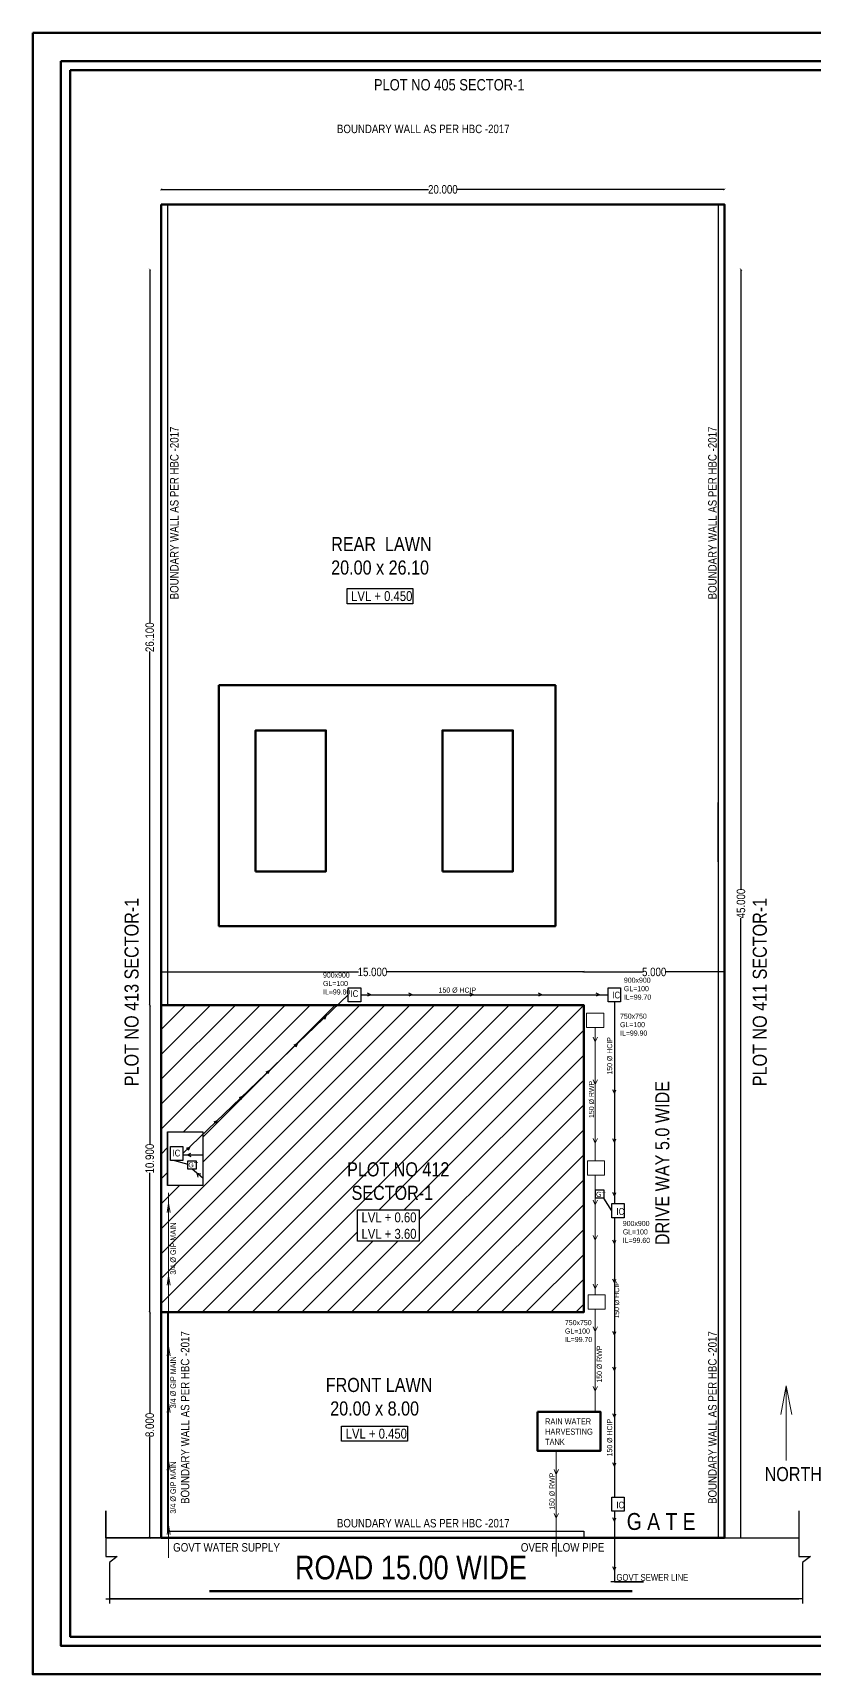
# Model space of a CAD drawing. Header units: metres. Extents: x 0 to 74, y 0 to 58.2.
# Drawn here: x 0 to 27.7, y 0 to 58.2 of the extents above; entities that cross this region are included whole.
import ezdxf

# ---------------------------------------------------------------- set-up
doc = ezdxf.new("R2010")
doc.units = ezdxf.units.M
doc.header["$MEASUREMENT"] = 0
doc.layers.get('0').update_dxf_attribs({"lineweight": 30})
doc.layers.add('AP_MARKING', color=7, linetype='Continuous', plot=False)
for name, color, linetype, lineweight in [('AREA', 7, 'Continuous', 25), ('AUTOPLAN', 6, 'Continuous', 25), ('BUILDING', 7, 'Continuous', 53), ('FLOOR-GROUND', 7, 'Continuous', 50), ('LAYER1', 3, 'Continuous', 15), ('SANATRY', 1, 'Continuous', 25), ('WALL', 7, 'Continuous', 13)]:
    doc.layers.add(name, color=color, linetype=linetype, lineweight=lineweight)
doc.styles.get("Standard").update_dxf_attribs({"font": 'ARIALN.TTF'})
doc.dimstyles.get("Standard").update_dxf_attribs({"dimtxt": 0.18, "dimasz": 0.18, "dimexe": 0.18, "dimexo": 0.0625, "dimgap": 0.09, "dimtad": 0, "dimtih": 1, "dimtoh": 1, "dimdec": 4, "dimzin": 0, "dimdsep": 46, "dimtxsty": 'Standard', "dimcen": 0.09, "dimadec": 0, "dimazin": 0, "dimtfac": 1, "dimtdec": 4, "dimtofl": 0, "dimtmove": 0, "dimatfit": 3, "dimfxl": 1, "dimtolj": 1, "dimtzin": 0, "dimarcsym": 0})

# ---------------------------------------------------------------- blocks, each defined once
blk = doc.blocks.new('_ArchTick')
at = {"color": 0, "linetype": 'ByBlock', "const_width": 0.15}
blk.add_lwpolyline([(-0.5, -0.5), (0.5, 0.5)], dxfattribs=at)
blk = doc.blocks.new('*D3')
at = {"layer": 'AREA', "lineweight": -2, "transparency": 16777216}
for p, q in [((29.022, 40.05), (29.022, 38.313)), ((29.022, 36.015), (29.022, 37.752))]:
    blk.add_line(p, q, dxfattribs=at)
at = {"layer": 'DEFPOINTS', "color": 0, "lineweight": 50, "transparency": 16777216}
for p in [(23.975, 40.05), (29.022, 40.05), (29.687, 36.015)]:
    blk.add_point(p, dxfattribs=at)
at = {"layer": 'AREA', "lineweight": -2, "transparency": 16777216, "xscale": 0.08, "yscale": 0.08, "zscale": 0.08}
for p, rotation in [((29.022, 40.05), 90), ((29.022, 36.015), 270)]:
    blk.add_blockref('_ArchTick', p, dxfattribs=dict(at, rotation=rotation))
at = {"layer": 'AREA', "color": 0, "transparency": 16777216, "insert": (29.022, 38.033), "char_height": 0.2, "attachment_point": 5, "rotation": 90}
blk.add_mtext('\\A1;4.035', dxfattribs=at)
blk = doc.blocks.new('*D23')
at = {"layer": 'AREA', "lineweight": -2, "transparency": 16777216}
for p, q in [((4.15, 49.843), (4.15, 37.305)), ((4.15, 23.743), (4.15, 36.281))]:
    blk.add_line(p, q, dxfattribs=at)
at = {"layer": 'DEFPOINTS', "color": 0, "lineweight": 50, "transparency": 16777216}
for p in [(4.554, 49.843), (4.15, 23.743), (4.554, 23.743)]:
    blk.add_point(p, dxfattribs=at)
at = {"layer": 'AREA', "lineweight": -2, "transparency": 16777216, "xscale": 0.08, "yscale": 0.08, "zscale": 0.08}
for p, rotation in [((4.15, 49.843), 90), ((4.15, 23.743), 270)]:
    blk.add_blockref('_ArchTick', p, dxfattribs=dict(at, rotation=rotation))
at = {"layer": 'AREA', "color": 0, "transparency": 16777216, "insert": (4.15, 36.793), "char_height": 0.3, "attachment_point": 5, "rotation": 90}
blk.add_mtext('\\A1;26.100', dxfattribs=at)
blk = doc.blocks.new('*D24')
at = {"layer": 'AREA', "lineweight": -2, "transparency": 16777216}
for p, q in [((4.15, 23.743), (4.15, 18.792)), ((4.15, 12.843), (4.15, 17.794))]:
    blk.add_line(p, q, dxfattribs=at)
at = {"layer": 'DEFPOINTS', "color": 0, "lineweight": 50, "transparency": 16777216}
for p in [(4.554, 23.743), (4.15, 12.843), (4.554, 12.843)]:
    blk.add_point(p, dxfattribs=at)
at = {"layer": 'AREA', "lineweight": -2, "transparency": 16777216, "xscale": 0.08, "yscale": 0.08, "zscale": 0.08}
for p, rotation in [((4.15, 23.743), 90), ((4.15, 12.843), 270)]:
    blk.add_blockref('_ArchTick', p, dxfattribs=dict(at, rotation=rotation))
at = {"layer": 'AREA', "color": 0, "transparency": 16777216, "insert": (4.15, 18.293), "char_height": 0.3, "attachment_point": 5, "rotation": 90}
blk.add_mtext('\\A1;10.900', dxfattribs=at)
blk = doc.blocks.new('*D25')
at = {"layer": 'AREA', "lineweight": -2, "transparency": 16777216}
for p, q in [((4.15, 12.843), (4.15, 9.258)), ((4.15, 4.843), (4.15, 8.428))]:
    blk.add_line(p, q, dxfattribs=at)
at = {"layer": 'DEFPOINTS', "color": 0, "lineweight": 50, "transparency": 16777216}
for p in [(4.554, 12.843), (4.15, 4.843), (4.554, 4.843)]:
    blk.add_point(p, dxfattribs=at)
at = {"layer": 'AREA', "lineweight": -2, "transparency": 16777216, "xscale": 0.08, "yscale": 0.08, "zscale": 0.08}
for p, rotation in [((4.15, 12.843), 90), ((4.15, 4.843), 270)]:
    blk.add_blockref('_ArchTick', p, dxfattribs=dict(at, rotation=rotation))
at = {"layer": 'AREA', "color": 0, "transparency": 16777216, "insert": (4.15, 8.843), "char_height": 0.3, "attachment_point": 5, "rotation": 90}
blk.add_mtext('\\A1;8.000', dxfattribs=at)
blk = doc.blocks.new('*D26')
at = {"layer": 'AREA', "lineweight": -2, "transparency": 16777216}
for p, q in [((4.554, 24.915), (11.556, 24.915)), ((19.554, 24.915), (12.553, 24.915))]:
    blk.add_line(p, q, dxfattribs=at)
at = {"layer": 'DEFPOINTS', "color": 0, "lineweight": 50, "transparency": 16777216}
for p in [(19.554, 24.915), (4.554, 12.843), (19.554, 12.843)]:
    blk.add_point(p, dxfattribs=at)
at = {"layer": 'AREA', "lineweight": -2, "transparency": 16777216, "xscale": 0.08, "yscale": 0.08, "zscale": 0.08, "rotation": 180}
blk.add_blockref('_ArchTick', (4.554, 24.915), dxfattribs=at)
at = {"layer": 'AREA', "lineweight": -2, "transparency": 16777216, "xscale": 0.08, "yscale": 0.08, "zscale": 0.08}
blk.add_blockref('_ArchTick', (19.554, 24.915), dxfattribs=at)
at = {"layer": 'AREA', "color": 0, "transparency": 16777216, "insert": (12.054, 24.915), "char_height": 0.3, "attachment_point": 5}
blk.add_mtext('\\A1;15.000', dxfattribs=at)
blk = doc.blocks.new('*D27')
at = {"layer": 'AREA', "lineweight": -2, "transparency": 16777216}
for p, q in [((19.554, 24.915), (21.64, 24.915)), ((24.554, 24.915), (22.469, 24.915))]:
    blk.add_line(p, q, dxfattribs=at)
at = {"layer": 'DEFPOINTS', "color": 0, "lineweight": 50, "transparency": 16777216}
for p in [(24.554, 24.915), (24.554, 24.915), (19.554, 2.7)]:
    blk.add_point(p, dxfattribs=at)
at = {"layer": 'AREA', "lineweight": -2, "transparency": 16777216, "xscale": 0.08, "yscale": 0.08, "zscale": 0.08, "rotation": 180}
blk.add_blockref('_ArchTick', (19.554, 24.915), dxfattribs=at)
at = {"layer": 'AREA', "lineweight": -2, "transparency": 16777216, "xscale": 0.08, "yscale": 0.08, "zscale": 0.08}
blk.add_blockref('_ArchTick', (24.554, 24.915), dxfattribs=at)
at = {"layer": 'AREA', "color": 0, "transparency": 16777216, "insert": (22.054, 24.915), "char_height": 0.3, "attachment_point": 5}
blk.add_mtext('\\A1;5.000', dxfattribs=at)
blk = doc.blocks.new('*D28')
at = {"layer": 'AREA', "lineweight": -2, "transparency": 16777216}
for p, q in [((4.554, 52.682), (14.042, 52.682)), ((24.554, 52.682), (15.067, 52.682))]:
    blk.add_line(p, q, dxfattribs=at)
at = {"layer": 'DEFPOINTS', "color": 0, "lineweight": 50, "transparency": 16777216}
for p in [(24.554, 52.682), (4.554, 49.843), (24.554, 49.843)]:
    blk.add_point(p, dxfattribs=at)
at = {"layer": 'AREA', "lineweight": -2, "transparency": 16777216, "xscale": 0.08, "yscale": 0.08, "zscale": 0.08, "rotation": 180}
blk.add_blockref('_ArchTick', (4.554, 52.682), dxfattribs=at)
at = {"layer": 'AREA', "lineweight": -2, "transparency": 16777216, "xscale": 0.08, "yscale": 0.08, "zscale": 0.08}
blk.add_blockref('_ArchTick', (24.554, 52.682), dxfattribs=at)
at = {"layer": 'AREA', "color": 0, "transparency": 16777216, "insert": (14.554, 52.682), "char_height": 0.3, "attachment_point": 5}
blk.add_mtext('\\A1;20.000', dxfattribs=at)
blk = doc.blocks.new('*D46')
at = {"layer": 'AREA', "lineweight": -2, "transparency": 16777216}
for p, q in [((25.135, 49.843), (25.135, 27.858)), ((25.135, 4.843), (25.135, 26.828))]:
    blk.add_line(p, q, dxfattribs=at)
at = {"layer": 'DEFPOINTS', "color": 0, "lineweight": 50, "transparency": 16777216}
for p in [(24.554, 49.843), (25.135, 49.843), (24.554, 4.843)]:
    blk.add_point(p, dxfattribs=at)
at = {"layer": 'AREA', "lineweight": -2, "transparency": 16777216, "xscale": 0.08, "yscale": 0.08, "zscale": 0.08}
for p, rotation in [((25.135, 49.843), 90), ((25.135, 4.843), 270)]:
    blk.add_blockref('_ArchTick', p, dxfattribs=dict(at, rotation=rotation))
at = {"layer": 'AREA', "color": 0, "transparency": 16777216, "insert": (25.135, 27.343), "char_height": 0.3, "attachment_point": 5, "rotation": 90}
blk.add_mtext('\\A1;45.000', dxfattribs=at)

msp = doc.modelspace()

# ---------------------------------------------------------------- hatches: boundary and pattern name
at = {"layer": 'AREA'}
h = msp.add_hatch(dxfattribs=at)
h.set_pattern_fill('ANSI31', color=256, scale=5, style=0)
h.set_pattern_definition([(45, (-224710.94306, -44607.5509), (-0.4419417382, 0.4419417382), [])])
h.paths.add_polyline_path([(4.5542, 23.7432), (4.5542, 12.8432), (19.5542, 12.8432), (19.5542, 23.7432)])
h.paths.add_polyline_path([(6.0342, 19.2482), (6.0342, 17.3382), (4.7842, 17.3382), (4.7842, 19.2482)], flags=16)
h.paths.add_polyline_path([(11.5212, 16.4754), (13.7158, 16.4754), (13.7158, 15.3642), (11.5212, 15.3642)], flags=16)
h.paths.add_polyline_path([(11.5508, 15.2558), (13.6768, 15.2558), (13.6768, 16.5692), (11.5508, 16.5692)], flags=24)
h.paths.add_polyline_path([(10.9853, 16.5394), (14.8649, 16.5394), (14.8649, 18.4226), (10.9853, 18.4226)], flags=24)

# ---------------------------------------------------------------- linework, layer by layer
for p, q in [((4.5542, 52.1433), (24.5542, 52.1433)), ((4.7842, 52.1433), (24.3242, 52.1433)), ((4.7842, 52.1433), (4.7842, 23.7432)), ((24.3242, 52.1433), (24.3242, 4.8432)), ((4.5542, 49.8432), (4.5542, 4.8432)), ((24.3242, 49.6132), (24.3242, 42.8432)), ((24.5542, 49.8432), (24.5542, 4.8432)), ((4.7842, 19.2482), (4.7842, 17.3382)), ((4.7842, 12.8432), (4.7842, 5.0732)), ((2.5876, 4.8432), (2.5876, 5.7973)), ((2.5876, 5.7973), (2.5876, 4.1721)), ((27.1931, 5.7973), (27.1931, 4.1721)), ((4.5542, 4.8432), (2.5876, 4.8432)), ((4.5542, 4.8432), (19.5542, 4.8432)), ((4.7842, 5.0732), (19.5542, 5.0732)), ((19.5542, 5.0732), (19.5542, 4.8432)), ((19.5542, 4.8432), (27.1931, 4.8432)), ((24.3242, 4.8432), (24.5542, 4.8432)), ((2.5876, 4.1721), (2.999, 4.1721)), ((2.999, 4.1721), (2.7185, 3.9666)), ((27.1931, 4.1721), (27.6045, 4.1721)), ((27.6045, 4.1721), (27.324, 3.9666)), ((2.7185, 3.9666), (2.7185, 2.5095)), ((27.324, 3.9666), (27.324, 2.5095)), ((27.324, 2.6719), (2.7185, 2.6719))]:
    msp.add_line(p, q)
for points in [[(4.5542, 12.8432), (19.5542, 12.8432), (19.5542, 23.7432), (4.5542, 23.7432)], [(4.5542, 12.8432), (19.5542, 12.8432), (19.5542, 23.7432), (4.5542, 23.7432)], [(4.7842, 19.2482), (6.0342, 19.2482), (6.0342, 17.3382), (4.7842, 17.3382)]]:
    msp.add_lwpolyline(points, close=True)
at = {"layer": 'AP_MARKING', "color": 80}
for p, q in [((4.5542, 52.1433), (24.5542, 52.1433)), ((4.5542, 4.8432), (4.5542, 49.8432)), ((24.5542, 49.8432), (24.5542, 4.8432)), ((24.5542, 4.8432), (4.5542, 4.8432))]:
    msp.add_line(p, q, dxfattribs=at)
msp.add_lwpolyline([(4.5542, 52.1433), (24.5542, 52.1433), (24.5542, 4.8432), (4.5542, 4.8432)], close=True, dxfattribs=at)
at = {"layer": 'AP_MARKING', "color": 233}
msp.add_lwpolyline([(4.5542, 52.1433), (24.5542, 52.1433)], dxfattribs=at)
at = {"layer": 'AP_MARKING', "color": 231}
msp.add_lwpolyline([(4.5542, 4.8432), (4.5542, 49.8432)], dxfattribs=at)
at = {"layer": 'AP_MARKING', "color": 232}
msp.add_lwpolyline([(24.5542, 49.8432), (24.5542, 4.8432)], dxfattribs=at)
at = {"layer": 'AP_MARKING', "color": 1}
msp.add_lwpolyline([(4.5542, 23.7432), (19.5542, 23.7432), (19.5542, 12.8432), (4.5542, 12.8432)], close=True, dxfattribs=at)
msp.add_lwpolyline([(4.5542, 23.7432), (19.5542, 23.7432), (19.5542, 12.8432), (4.5542, 12.8432)], close=True, dxfattribs=at)
at = {"layer": 'AP_MARKING', "color": 82}
msp.add_lwpolyline([(2.5876, 4.8432), (27.1931, 4.8432)], dxfattribs=at)
at = {"layer": 'AP_MARKING', "color": 230}
msp.add_lwpolyline([(24.5542, 4.8432), (4.5542, 4.8432)], dxfattribs=at)
at = {"layer": 'AP_MARKING', "color": 101}
msp.add_lwpolyline([(2.5876, 2.6719), (27.1931, 2.6719)], dxfattribs=at)
at = {"layer": 'AREA'}
for points in [[(11.152, 38.5204), (13.4855, 38.5204), (13.4855, 37.9801), (11.152, 37.9801)], [(11.5212, 16.4754), (13.7158, 16.4754), (13.7158, 15.3642), (11.5212, 15.3642)], [(10.9598, 8.8032), (13.2933, 8.8032), (13.2933, 8.2629), (10.9598, 8.2629)]]:
    msp.add_lwpolyline(points, close=True, dxfattribs=at)
msp.add_lwpolyline([(24.308, 30.9237), (24.308, 28.8287)], dxfattribs=at)
at = {"layer": 'AUTOPLAN'}
for p, q in [((4.5542, 52.1433), (24.5542, 52.1433)), ((4.5542, 4.8432), (4.5542, 49.8432)), ((24.5542, 49.8432), (24.5542, 4.8432)), ((2.5876, 4.8432), (27.1931, 4.8432)), ((24.5542, 4.8432), (4.5542, 4.8432)), ((2.5876, 2.6719), (27.1931, 2.6719))]:
    msp.add_line(p, q, dxfattribs=at)
for points in [[(4.5542, 52.1433), (24.5542, 52.1433), (24.5542, 4.8432), (4.5542, 4.8432)], [(4.5542, 23.7432), (19.5542, 23.7432), (19.5542, 12.8432), (4.5542, 12.8432)], [(4.5542, 23.7432), (19.5542, 23.7432), (19.5542, 12.8432), (4.5542, 12.8432)]]:
    msp.add_lwpolyline(points, close=True, dxfattribs=at)
at = {"layer": 'BUILDING'}
for points in [[(1, 57.2385), (73.017, 57.2385), (73.017, 1), (1, 1)], [(1.33, 56.9085), (72.687, 56.9085), (72.687, 1.33), (1.33, 1.33)]]:
    msp.add_lwpolyline(points, close=True, dxfattribs=at)
at = {"layer": 'FLOOR-GROUND', "color": 3, "lineweight": 50}
msp.add_line((4.5542, 52.1433), (24.5542, 52.1433), dxfattribs=at)
at = {"layer": 'FLOOR-GROUND', "color": 6, "lineweight": 50}
msp.add_line((4.5542, 52.1433), (4.5542, 4.8432), dxfattribs=at)
at = {"layer": 'FLOOR-GROUND', "color": 2, "lineweight": 50}
msp.add_line((24.5542, 52.1433), (24.5542, 4.8432), dxfattribs=at)
at = {"layer": 'FLOOR-GROUND', "color": 4, "lineweight": 50}
msp.add_line((4.5542, 4.8432), (24.5542, 4.8432), dxfattribs=at)
at = {"layer": 'FLOOR-GROUND', "color": 41, "lineweight": 50}
msp.add_line((21.2745, 2.9398), (6.2745, 2.9398), dxfattribs=at)
at = {"layer": 'FLOOR-GROUND', "color": 61, "lineweight": 50}
msp.add_lwpolyline([(0, 58.2385), (74.017, 58.2385), (74.017, 0), (0, 0), (0, 0)], close=True, dxfattribs=at)
at = {"layer": 'FLOOR-GROUND', "color": 7, "lineweight": 50}
msp.add_lwpolyline([(4.5542, 52.1433), (24.5542, 52.1433), (24.5542, 4.8432), (4.5542, 4.8432)], close=True, dxfattribs=at)
at = {"layer": 'FLOOR-GROUND', "color": 20, "lineweight": 50}
msp.add_lwpolyline([(6.6031, 35.0873), (18.5509, 35.0873), (18.5509, 26.5431), (6.6031, 26.5431)], close=True, dxfattribs=at)
at = {"layer": 'FLOOR-GROUND', "color": 140, "lineweight": 50}
for points in [[(7.9038, 28.4854), (10.4038, 28.4854), (10.4038, 33.4854), (7.9038, 33.4854)], [(14.5385, 28.4854), (17.0385, 28.4854), (17.0385, 33.4854), (14.5385, 33.4854)]]:
    msp.add_lwpolyline(points, close=True, dxfattribs=at)
at = {"layer": 'FLOOR-GROUND', "color": 10, "lineweight": 50}
msp.add_lwpolyline([(4.5542, 23.7432), (19.5542, 23.7432), (19.5542, 12.8432), (4.5542, 12.8432)], close=True, dxfattribs=at)
at = {"layer": 'FLOOR-GROUND', "color": 42, "lineweight": 50}
msp.add_lwpolyline([(17.9177, 9.3138), (20.145, 9.3138), (20.145, 7.9213), (17.9177, 7.9213)], close=True, dxfattribs=at)
at = {"layer": 'FLOOR-GROUND', "color": 96, "lineweight": 50}
msp.add_lwpolyline([(4.5542, 4.8432), (24.5542, 4.8432)], dxfattribs=at)
at = {"layer": 'LAYER1', "color": 3}
for p, q in [((4.8197, 17.0846), (4.8197, 10.3207)), ((4.8197, 4.1317), (4.8197, 17.0846))]:
    msp.add_line(p, q, dxfattribs=at)
at = {"layer": 'LAYER1'}
for p, q in [((4.8197, 16.705), (4.7645, 16.3772)), ((4.8197, 16.705), (4.8749, 16.3772)), ((4.8197, 14.1272), (4.7645, 13.7994)), ((4.8197, 14.1272), (4.8749, 13.7994)), ((4.8197, 11.6226), (4.7645, 11.2948)), ((4.8197, 11.6226), (4.8749, 11.2948)), ((4.8197, 9.6182), (4.7645, 9.2904)), ((4.8197, 9.6182), (4.8749, 9.2904)), ((4.8197, 7.5706), (4.7645, 7.2428)), ((4.8197, 7.5706), (4.8749, 7.2428)), ((4.8197, 5.2855), (4.7645, 4.9577)), ((4.8197, 5.2855), (4.8749, 4.9577))]:
    msp.add_line(p, q, dxfattribs=at)
at = {"layer": 'SANATRY'}
for p, q in [((5.3273, 18.4697), (11.1973, 24.108)), ((11.6374, 24.108), (20.4223, 24.108)), ((11.9929, 24.108), (11.8739, 24.1646)), ((11.9929, 24.108), (11.8739, 24.0515)), ((13.4689, 24.108), (13.3499, 24.1646)), ((13.4689, 24.108), (13.3499, 24.0515)), ((15.636, 24.108), (15.5169, 24.1646)), ((15.636, 24.108), (15.5169, 24.0515)), ((18.069, 24.108), (17.95, 24.1646)), ((18.069, 24.108), (17.95, 24.0515)), ((20.1097, 24.108), (19.9906, 24.1646)), ((20.1097, 24.108), (19.9906, 24.0515)), ((10.4042, 23.3463), (10.2905, 23.304)), ((10.4042, 23.3463), (10.3574, 23.2343)), ((20.6424, 23.8591), (20.6424, 16.6948)), ((9.3814, 22.3638), (9.2676, 22.3215)), ((9.3814, 22.3638), (9.3345, 22.2518)), ((8.3862, 21.4079), (8.2724, 21.3656)), ((8.3862, 21.4079), (8.3393, 21.2959)), ((7.4328, 20.4921), (7.319, 20.4498)), ((7.4328, 20.4921), (7.3859, 20.3801)), ((20.6424, 20.6123), (20.5859, 20.7313)), ((20.6424, 20.6123), (20.6989, 20.7313)), ((6.5369, 19.6316), (6.4231, 19.5893)), ((6.5369, 19.6316), (6.4901, 19.5196)), ((5.5589, 18.6922), (5.4452, 18.6499)), ((5.5589, 18.6922), (5.5121, 18.5803)), ((20.6424, 18.8804), (20.5859, 18.9995)), ((20.6424, 18.8804), (20.6989, 18.9995)), ((5.0341, 18.2208), (5.502, 18.1001)), ((5.3273, 18.4287), (6.0342, 18.4287)), ((5.4873, 18.4287), (5.6064, 18.4852)), ((5.4873, 18.4287), (5.6064, 18.3721)), ((6.0342, 17.5956), (5.6505, 17.9189)), ((5.8164, 17.7791), (5.8621, 17.6391)), ((5.8164, 17.7791), (5.9622, 17.7579)), ((20.6424, 16.9754), (20.5859, 17.0945)), ((20.6424, 16.9754), (20.6989, 17.0945)), ((20.5533, 16.4459), (20.2644, 16.8851)), ((20.6424, 16.1969), (20.6424, 6.2802)), ((20.6424, 15.2764), (20.5859, 15.3954)), ((20.6424, 15.2764), (20.6989, 15.3954)), ((20.6424, 13.8992), (20.5859, 14.0182)), ((20.6424, 13.8992), (20.6989, 14.0182)), ((20.6424, 12.037), (20.5859, 12.156)), ((20.6424, 12.037), (20.6989, 12.156)), ((20.6424, 10.7718), (20.5859, 10.8908)), ((20.6424, 10.7718), (20.6989, 10.8908)), ((20.6424, 9.1204), (20.5859, 9.2394)), ((20.6424, 9.1204), (20.6989, 9.2394)), ((20.6424, 7.3825), (20.5859, 7.5016)), ((20.6424, 7.3825), (20.6989, 7.5016)), ((20.6424, 5.4244), (20.5859, 5.5434)), ((20.6424, 5.7931), (20.6424, 3.2747)), ((20.6424, 5.4244), (20.6989, 5.5434)), ((20.6424, 3.6865), (20.5859, 3.8055)), ((20.6424, 3.6865), (20.6989, 3.8055)), ((21.6798, 3.2747), (20.5189, 3.2747)), ((20.6424, 3.2747), (21.6798, 3.2747))]:
    msp.add_line(p, q, dxfattribs=at)
for points in [[(11.1973, 24.357), (11.6374, 24.357), (11.6374, 23.8591), (11.1973, 23.8591)], [(20.4223, 24.357), (20.8625, 24.357), (20.8625, 23.8591), (20.4223, 23.8591)], [(4.8872, 18.7187), (5.3273, 18.7187), (5.3273, 18.2208), (4.8872, 18.2208)], [(5.502, 18.2181), (5.799, 18.2181), (5.799, 17.9189), (5.502, 17.9189)], [(19.9674, 17.1844), (20.2644, 17.1844), (20.2644, 16.8851), (19.9674, 16.8851)], [(20.5533, 16.6948), (20.9935, 16.6948), (20.9935, 16.1969), (20.5533, 16.1969)], [(20.5533, 6.2802), (20.9935, 6.2802), (20.9935, 5.7823), (20.5533, 5.7823)]]:
    msp.add_lwpolyline(points, close=True, dxfattribs=at)
at = {"layer": 'WALL'}
for p, q in [((19.9628, 22.949), (19.9628, 18.2168)), ((19.9628, 22.438), (19.8837, 22.6047)), ((19.9628, 22.438), (20.042, 22.6047)), ((19.9628, 20.9247), (19.8837, 21.0914)), ((19.9628, 20.9247), (20.042, 21.0914)), ((19.9628, 18.8389), (19.8837, 19.0055)), ((19.9628, 18.8389), (20.042, 19.0055)), ((19.9628, 17.7084), (19.9628, 13.4637)), ((19.9628, 16.6494), (19.8837, 16.8161)), ((19.9628, 16.6494), (20.042, 16.8161)), ((19.9628, 15.4017), (19.8837, 15.5684)), ((19.9628, 15.4017), (20.042, 15.5684)), ((19.9628, 13.6764), (19.8837, 13.8431)), ((19.9628, 13.6764), (20.042, 13.8431)), ((19.9628, 12.9553), (19.9628, 9.3138)), ((19.9628, 12.1566), (19.8837, 12.3232)), ((19.9628, 12.1566), (20.042, 12.3232)), ((19.9628, 10.0381), (19.8837, 10.2048)), ((19.9628, 10.0381), (20.042, 10.2048)), ((26.7443, 10.2319), (26.545, 9.2103)), ((26.7443, 10.2319), (26.7443, 7.5761)), ((26.7443, 7.5761), (26.7443, 10.2319)), ((26.7443, 10.2319), (26.9435, 9.2103)), ((18.5798, 7.9213), (18.5798, 4.1753)), ((18.5798, 7.0902), (18.5007, 7.2568)), ((18.5798, 7.0902), (18.6589, 7.2568)), ((18.5798, 5.5314), (18.5007, 5.6981)), ((18.5798, 5.5314), (18.6589, 5.6981))]:
    msp.add_line(p, q, dxfattribs=at)
for points in [[(19.6565, 23.4575), (20.2692, 23.4575), (20.2692, 22.949), (19.6565, 22.949)], [(19.6836, 18.2168), (20.2962, 18.2168), (20.2962, 17.7084), (19.6836, 17.7084)], [(19.7071, 13.4637), (20.3198, 13.4637), (20.3198, 12.9553), (19.7071, 12.9553)], [(20.145, 9.3138), (17.9177, 9.3138), (17.9177, 7.9213), (20.145, 7.9213)]]:
    msp.add_lwpolyline(points, close=True, dxfattribs=at)

# ---------------------------------------------------------------- texts
at = {"layer": 'AREA', "attachment_point": 1}
for s, insert, char_height, width in [('PLOT NO 405 SECTOR-1', (12.1067, 56.5953), 0.4, 9.173443), ('BOUNDARY WALL AS PER HBC -2017', (10.7941, 54.9802), 0.3, 9.173443), (' REAR  LAWN\\P 20.00 x 26.10', (10.4312, 40.3497), 0.5, 9.173443), ('LVL + 0.450', (11.2978, 38.4274), 0.35, 6.42141), ('PLOT NO 412\\P SECTOR-1', (11.1543, 18.1625), 0.5, 9.173443), ('LVL + 0.60\\PLVL + 3.60', (11.6669, 16.3824), 0.35, 6.42141), ('FRONT LAWN\\P 20.00 x 8.00', (10.3965, 10.5113), 0.5, 9.173443), ('LVL + 0.450', (11.1056, 8.7102), 0.35, 6.42141), ('BOUNDARY WALL AS PER HBC -2017', (10.7941, 5.5075), 0.3, 9.173443), ('G A T E', (21.0798, 5.7177), 0.6, 5.981911), ('ROAD 15.00 WIDE', (9.3036, 4.2036), 0.84, 8.374675)]:
    msp.add_mtext(s, dxfattribs=dict(at, insert=insert, char_height=char_height, width=width))
at = {"layer": 'AREA', "attachment_point": 1, "rotation": 90}
for s, insert, char_height, width in [('BOUNDARY WALL AS PER HBC -2017', (4.871, 38.1362), 0.3, 9.173443), ('BOUNDARY WALL AS PER HBC -2017', (23.9711, 38.1362), 0.3, 9.173443), ('PLOT NO 413 SECTOR-1', (3.2548, 20.8618), 0.5, 26.731442), ('PLOT NO 411 SECTOR-1', (25.5521, 20.8618), 0.5, 26.731442), ('DRIVE WAY 5.0 WIDE', (22.0915, 15.2224), 0.5, 26.731442), ('BOUNDARY WALL AS PER HBC -2017', (5.2546, 6.0398), 0.3, 9.173443), ('BOUNDARY WALL AS PER HBC -2017', (23.9711, 6.0398), 0.3, 9.173443)]:
    msp.add_mtext(s, dxfattribs=dict(at, insert=insert, char_height=char_height, width=width))
at = {"layer": 'LAYER1', "char_height": 0.195, "width": 5.295388, "attachment_point": 1, "rotation": 90}
for insert in [(4.882, 14.1763), (4.882, 9.4315), (4.882, 5.6961)]:
    msp.add_mtext('\\A1;3/4 %%C GIP MAIN', dxfattribs=dict(at, insert=insert))
at = {"layer": 'LAYER1', "color": 3, "insert": (4.9798, 4.6503), "char_height": 0.3024, "width": 8.919258, "attachment_point": 1}
msp.add_mtext('GOVT WATER SUPPLY', dxfattribs=at)
at = {"layer": 'SANATRY', "attachment_point": 1}
for s, insert, char_height, width in [('900x900\\PGL=100\\PIL=99.80', (10.3004, 24.8968), 0.18, 1.927595), ('900x900\\PGL=100\\PIL=99.70', (20.9806, 24.7137), 0.18, 1.927595), ('IC', (11.2781, 24.2672), 0.24, 0.188376), ('150 %%C HCIP', (14.403, 24.3627), 0.18, 1.927595), ('IC', (20.5689, 24.2173), 0.24, 0.188376), ('IC', (4.9596, 18.6104), 0.24, 0.188376), ('GT', (5.5215, 18.1631), 0.18, 0.188376), ('GT', (19.992, 17.1129), 0.18, 0.188376), ('IC', (20.7144, 16.5361), 0.24, 0.188376), ('900x900\\PGL=100\\PIL=99.60', (20.9413, 16.0827), 0.18, 1.927595), ('IC', (20.7144, 6.1215), 0.24, 0.188376), ('GOVT SEWER LINE', (20.7144, 3.5546), 0.24, 4.638005)]:
    msp.add_mtext(s, dxfattribs=dict(at, insert=insert, char_height=char_height, width=width))
at = {"layer": 'SANATRY', "char_height": 0.18, "width": 1.927595, "attachment_point": 1, "rotation": 90}
for insert in [(20.3833, 21.2739), (20.6313, 12.6134), (20.3833, 7.7263)]:
    msp.add_mtext('150 %%C HCIP', dxfattribs=dict(at, insert=insert))
at = {"layer": 'WALL', "attachment_point": 1}
for s, insert, char_height, width in [('750x750\\PGL=100\\PIL=99.90', (20.8434, 23.4374), 0.18, 1.927595), ('750x750\\PGL=100\\PIL=99.70', (18.8875, 12.5643), 0.18, 1.927595), ('RAIN WATER\\PHARVESTING \\PTANK', (18.1856, 9.0769), 0.2178, 2.33239), ('NORTH', (25.9742, 7.3507), 0.5, 1.938394), ('OVER FLOW PIPE', (17.3221, 4.6503), 0.3024, 3.23836)]:
    msp.add_mtext(s, dxfattribs=dict(at, insert=insert, char_height=char_height, width=width))
at = {"layer": 'WALL', "char_height": 0.18, "width": 1.927595, "attachment_point": 1, "rotation": 90}
for insert in [(19.7381, 19.7361), (20.0175, 10.344), (18.3386, 5.8319)]:
    msp.add_mtext('150 %%C RWP', dxfattribs=dict(at, insert=insert))

# ---------------------------------------------------------------- dimensions: what is measured, and where the dimension line sits
at = {"layer": 'AREA'}
dim = msp.add_linear_dim(base=(24.5542, 52.6819), p1=(4.5542, 49.8432), p2=(24.5542, 49.8432), dimstyle='Standard', override={"dimtxt": 0.3, "dimasz": 0.08, "dimgap": 0, "dimtih": 0, "dimtoh": 0, "dimdec": 3, "dimblk": 'ArchTick', "dimse1": 1, "dimse2": 1, "dimclrd": 256, "dimtdec": 0}, dxfattribs=at)
dim.commit()
dim.dimension.update_dxf_attribs({"geometry": '*D28', "text_midpoint": (14.5542, 52.6819), "dimtype": 160})
for base, p1, p2, override, picture, middle in [((4.15, 23.7432), (4.5542, 49.8432), (4.5542, 23.7432), {"dimtxt": 0.3, "dimasz": 0.08, "dimgap": 0, "dimtih": 0, "dimtoh": 0, "dimdec": 3, "dimblk": 'ArchTick', "dimse1": 1, "dimse2": 1, "dimclrd": 256, "dimtdec": 0}, '*D23', (4.15, 36.7932)), ((25.1353, 49.8432), (24.5542, 4.8432), (24.5542, 49.8432), {"dimtxt": 0.3, "dimasz": 0.08, "dimgap": 0, "dimtih": 0, "dimtoh": 0, "dimdec": 3, "dimblk": 'ArchTick', "dimse1": 1, "dimse2": 1, "dimclrd": 256, "dimtdec": 0}, '*D46', (25.1353, 27.3432)), ((29.0216, 40.05), (29.6868, 36.015), (23.9747, 40.05), {"dimtxt": 0.2, "dimasz": 0.08, "dimgap": 0, "dimtih": 0, "dimtoh": 0, "dimdec": 3, "dimblk": 'ArchTick', "dimse1": 1, "dimse2": 1, "dimclrd": 256, "dimtdec": 0}, '*D3', (29.0216, 38.0325)), ((4.15, 12.8432), (4.5542, 23.7432), (4.5542, 12.8432), {"dimtxt": 0.3, "dimasz": 0.08, "dimgap": 0, "dimtih": 0, "dimtoh": 0, "dimdec": 3, "dimblk": 'ArchTick', "dimse1": 1, "dimse2": 1, "dimclrd": 256, "dimtdec": 0}, '*D24', (4.15, 18.2932)), ((4.15, 4.8432), (4.5542, 12.8432), (4.5542, 4.8432), {"dimtxt": 0.3, "dimasz": 0.08, "dimgap": 0, "dimtih": 0, "dimtoh": 0, "dimdec": 3, "dimblk": 'ArchTick', "dimse1": 1, "dimse2": 1, "dimclrd": 256, "dimtdec": 0}, '*D25', (4.15, 8.8432))]:
    dim = msp.add_linear_dim(base=base, p1=p1, p2=p2, angle=90, dimstyle='Standard', override=override, dxfattribs=at)
    dim.commit()
    dim.dimension.update_dxf_attribs({"geometry": picture, "text_midpoint": middle})
for base, p1, p2, picture, middle in [((19.5542, 24.9153), (4.5542, 12.8432), (19.5542, 12.8432), '*D26', (12.0542, 24.9153)), ((24.5542, 24.9153), (19.5542, 2.7004), (24.5542, 24.9153), '*D27', (22.0542, 24.9153))]:
    dim = msp.add_linear_dim(base=base, p1=p1, p2=p2, dimstyle='Standard', override={"dimtxt": 0.3, "dimasz": 0.08, "dimgap": 0, "dimtih": 0, "dimtoh": 0, "dimdec": 3, "dimblk": 'ArchTick', "dimse1": 1, "dimse2": 1, "dimclrd": 256, "dimtdec": 0}, dxfattribs=at)
    dim.commit()
    dim.dimension.update_dxf_attribs({"geometry": picture, "text_midpoint": middle})

doc.saveas('drawing.dxf')
